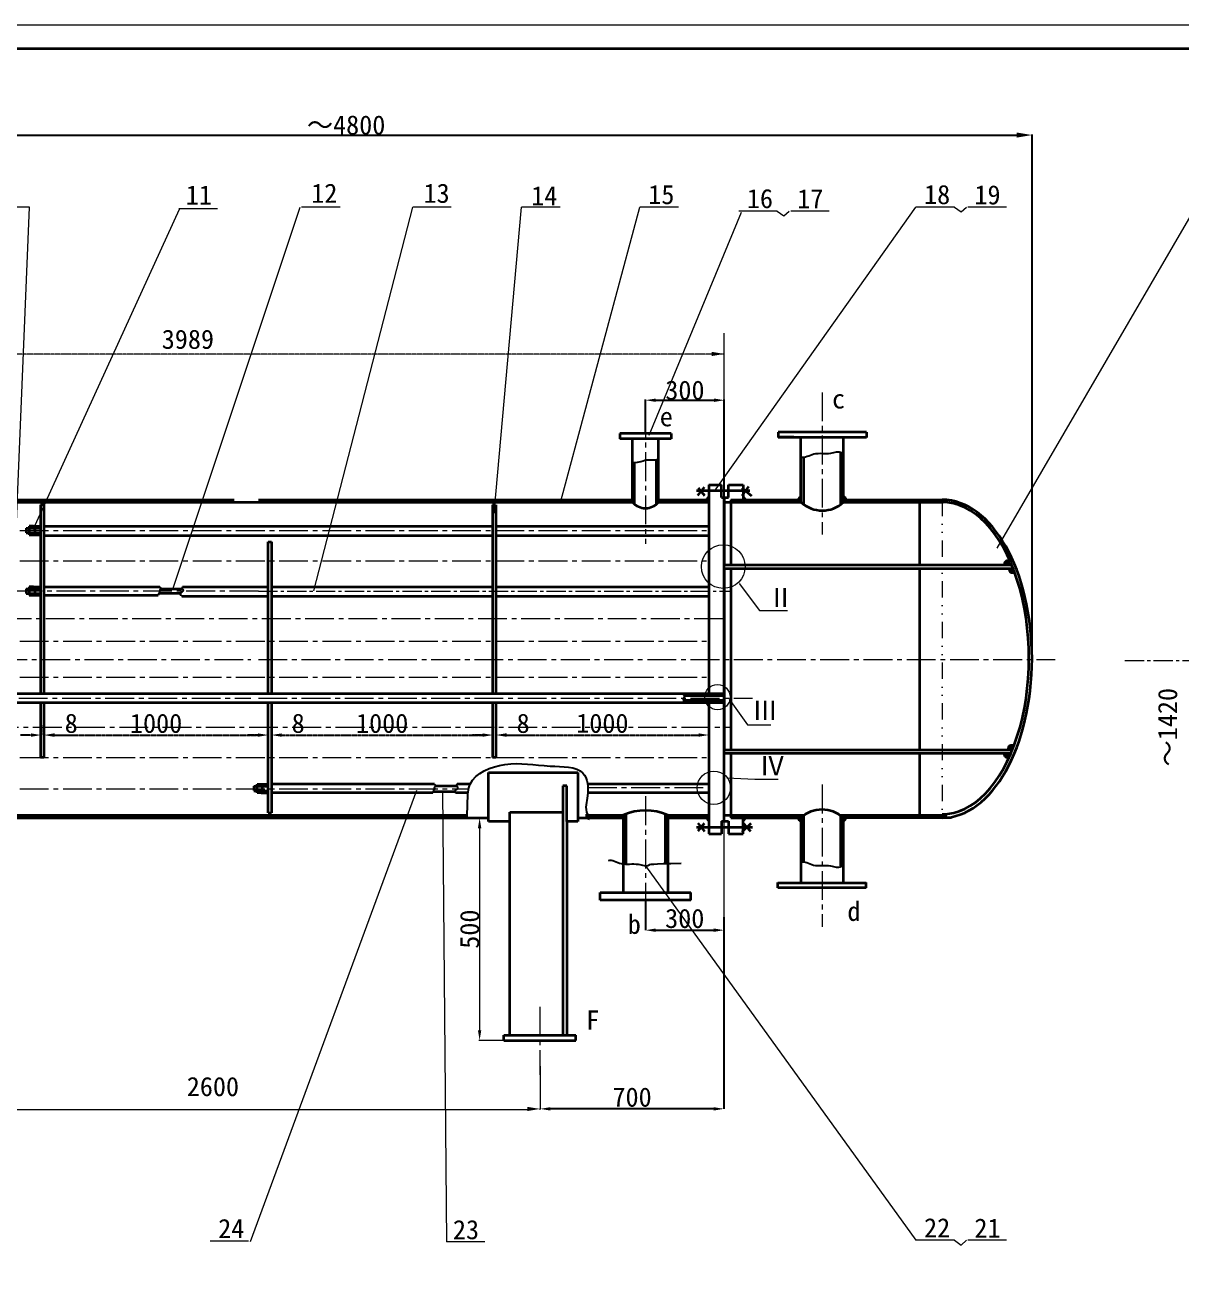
# Model space of a CAD drawing. Extents: x 0 to 12632, y 0 to 8607.
# Drawn here: x 3059 to 7573, y 3757 to 8607 of the extents above; entities that cross this region are included whole.
import ezdxf

# ---------------------------------------------------------------- set-up
doc = ezdxf.new("R2010")
doc.units = 0
doc.header["$MEASUREMENT"] = 0
doc.linetypes.add('CENTER2', pattern=[1.125, 0.75, -0.125, 0.125, -0.125])
doc.linetypes.add('DIVIDE2', pattern=[15.875, 6.35, -3.175, 0, -3.175, 0, -3.175])
doc.layers.get('0').update_dxf_attribs({"linetype": 'CONTINUOUS', "lineweight": 20})
doc.layers.get('DEFPOINTS').update_dxf_attribs({"linetype": 'CONTINUOUS', "lineweight": 20})
for name, color, linetype, lineweight in [('3', 5, 'CONTINUOUS', 20), ('BIAOZHU', 5, 'CONTINUOUS', 20), ('FUZHU', 1, 'CONTINUOUS', 20), ('LUNKUO', 2, 'CONTINUOUS', 35), ('WANGXIAN', 4, 'CONTINUOUS', 20)]:
    doc.layers.add(name, color=color, linetype=linetype, lineweight=lineweight)
doc.styles.get("Standard").update_dxf_attribs({"font": 'SIMFANG.TTF', "height": 75})
doc.dimstyles.new('ISO-25_WS', dxfattribs={"dimscale": 2.006734, "dimtxt": 2.5, "dimasz": 20, "dimexe": 1.25, "dimexo": 0.625, "dimtad": 1, "dimdec": 4, "dimdsep": 46, "dimtxsty": 'Standard', "dimcen": 2.5, "dimadec": 0, "dimazin": 0, "dimtfac": 1, "dimtdec": 4, "dimtmove": 0, "dimatfit": 3, "dimfxl": 1.25, "dimtolj": 1, "dimtzin": 0, "dimarcsym": 0})
doc.dimstyles.get("Standard").update_dxf_attribs({"dimtxt": 0.18, "dimasz": 0.18, "dimexe": 0.18, "dimexo": 0.0625, "dimgap": 0.09, "dimtad": 0, "dimtih": 1, "dimtoh": 1, "dimdec": 4, "dimzin": 0, "dimdsep": 46, "dimtxsty": 'Standard', "dimcen": 0.09, "dimadec": 0, "dimazin": 0, "dimtfac": 1, "dimtdec": 4, "dimtofl": 0, "dimtmove": 0, "dimatfit": 3, "dimfxl": 1, "dimtolj": 1, "dimtzin": 0, "dimarcsym": 0})

# ---------------------------------------------------------------- blocks, each defined once
blk = doc.blocks.new('*D3')
at = {"layer": 'BIAOZHU', "color": 0, "lineweight": -2}
for p, q in [((5482, 5189.7), (5482, 5072.3)), ((5788.5, 5123.8), (5788.5, 5072.3)), ((5522, 5072.5), (5748.5, 5072.5))]:
    blk.add_line(p, q, dxfattribs=at)
at = {"layer": 'BIAOZHU', "color": 0}
for points in [[(5522, 5079.2), (5522, 5065.8), (5482, 5072.5)], [(5748.5, 5079.2), (5748.5, 5065.8), (5788.5, 5072.5)]]:
    blk.add_solid(points, dxfattribs=at)
at = {"layer": 'DEFPOINTS', "color": 0}
for p in [(5482, 5189.7), (5788.5, 5123.9), (5788.5, 5072.5)]:
    blk.add_point(p, dxfattribs=at)
at = {"layer": 'BIAOZHU', "color": 0, "insert": (5635.3, 5118), "char_height": 75, "attachment_point": 5}
blk.add_mtext('\\A1;300', dxfattribs=at)
blk = doc.blocks.new('*D5')
at = {"layer": 'BIAOZHU', "color": 0, "linetype": 'CENTER2', "lineweight": -2}
for p, q in [((3133.6, 5864.9), (3133.6, 5834.1)), ((3173.6, 5834.3), (3969.6, 5834.3)), ((4009.6, 5864.9), (4009.6, 5834.1))]:
    blk.add_line(p, q, dxfattribs=at)
at = {"layer": 'BIAOZHU', "color": 0, "linetype": 'CENTER2'}
for points in [[(3173.6, 5840.9), (3173.6, 5827.6), (3133.6, 5834.3)], [(3969.6, 5840.9), (3969.6, 5827.6), (4009.6, 5834.3)]]:
    blk.add_solid(points, dxfattribs=at)
at = {"layer": 'DEFPOINTS', "color": 0, "linetype": 'CENTER2'}
for p in [(3133.6, 5865), (4009.6, 5865), (4009.6, 5834.3)]:
    blk.add_point(p, dxfattribs=at)
at = {"layer": 'BIAOZHU', "color": 0, "linetype": 'CENTER2', "insert": (3571.6, 5879.8), "char_height": 75, "attachment_point": 5}
blk.add_mtext('\\A1;1000', dxfattribs=at)
blk = doc.blocks.new('*D12')
at = {"layer": 'DEFPOINTS', "color": 0}
for p in [(5788.5, 5072.5), (5070.9, 4374.9), (5070.9, 4372.8)]:
    blk.add_point(p, dxfattribs=at)
at = {"layer": 'WANGXIAN', "color": 0, "lineweight": -2}
for p, q in [((5788.5, 5072.4), (5788.5, 4374.7)), ((5070.9, 4372.9), (5070.9, 4375.1)), ((5748.5, 4374.9), (5110.9, 4374.9))]:
    blk.add_line(p, q, dxfattribs=at)
at = {"layer": 'WANGXIAN', "color": 0}
for points in [[(5110.9, 4381.5), (5110.9, 4368.2), (5070.9, 4374.9)], [(5748.5, 4381.5), (5748.5, 4368.2), (5788.5, 4374.9)]]:
    blk.add_solid(points, dxfattribs=at)
at = {"layer": 'WANGXIAN', "color": 0, "insert": (5429.7, 4420.4), "char_height": 75, "attachment_point": 5}
blk.add_mtext('\\A1;700', dxfattribs=at)
blk = doc.blocks.new('*D15')
at = {"layer": 'DEFPOINTS', "color": 0}
for p in [(6991, 8177), (1635.5, 6129.5), (6991, 6129.5)]:
    blk.add_point(p, dxfattribs=at)
at = {"layer": 'WANGXIAN', "color": 0, "lineweight": -2}
for p, q in [((1635.5, 6130.7), (1635.5, 8179.5)), ((1695.7, 8177), (6930.8, 8177)), ((6991, 6130.7), (6991, 8179.5))]:
    blk.add_line(p, q, dxfattribs=at)
at = {"layer": 'WANGXIAN', "color": 0}
for points in [[(1695.7, 8187), (1695.7, 8167), (1635.5, 8177)], [(6930.8, 8187), (6930.8, 8167), (6991, 8177)]]:
    blk.add_solid(points, dxfattribs=at)
at = {"layer": 'WANGXIAN', "color": 0, "insert": (4313.3, 8215.8), "char_height": 75, "attachment_point": 5}
blk.add_mtext('\\A1;～4800', dxfattribs=at)
blk = doc.blocks.new('*D16')
at = {"layer": 'BIAOZHU', "color": 0, "linetype": 'CENTER2', "lineweight": -2}
for p, q in [((4021.6, 5872.8), (4021.6, 5834.1)), ((3969.6, 5834.3), (3929.6, 5834.3)), ((4009.6, 5834.3), (4009.6, 5834.5)), ((4061.6, 5834.3), (4150.9, 5834.3))]:
    blk.add_line(p, q, dxfattribs=at)
at = {"layer": 'BIAOZHU', "color": 0, "linetype": 'CENTER2'}
for points in [[(3969.6, 5840.9), (3969.6, 5827.6), (4009.6, 5834.3)], [(4061.6, 5840.9), (4061.6, 5827.6), (4021.6, 5834.3)]]:
    blk.add_solid(points, dxfattribs=at)
at = {"layer": 'DEFPOINTS', "color": 0, "linetype": 'CENTER2'}
for p in [(4021.6, 5872.9), (4009.6, 5834.3), (4021.6, 5834.3)]:
    blk.add_point(p, dxfattribs=at)
at = {"layer": 'BIAOZHU', "color": 0, "linetype": 'CENTER2', "insert": (4126.3, 5879.8), "char_height": 75, "attachment_point": 5}
blk.add_mtext('\\A1;8', dxfattribs=at)
blk = doc.blocks.new('*D17')
at = {"layer": 'BIAOZHU', "color": 0, "linetype": 'CENTER2', "lineweight": -2}
for p, q in [((3122.6, 5872.8), (3122.6, 5834.1)), ((3082.6, 5834.3), (3042.6, 5834.3)), ((3135.6, 5834.3), (3135.6, 5834.5)), ((3175.6, 5834.3), (3264.9, 5834.3))]:
    blk.add_line(p, q, dxfattribs=at)
at = {"layer": 'BIAOZHU', "color": 0, "linetype": 'CENTER2'}
for points in [[(3082.6, 5840.9), (3082.6, 5827.6), (3122.6, 5834.3)], [(3175.6, 5840.9), (3175.6, 5827.6), (3135.6, 5834.3)]]:
    blk.add_solid(points, dxfattribs=at)
at = {"layer": 'DEFPOINTS', "color": 0, "linetype": 'CENTER2'}
for p in [(3122.6, 5872.9), (3135.6, 5834.3), (3135.6, 5834.3)]:
    blk.add_point(p, dxfattribs=at)
at = {"layer": 'BIAOZHU', "color": 0, "linetype": 'CENTER2', "insert": (3240.3, 5879.8), "char_height": 75, "attachment_point": 5}
blk.add_mtext('\\A1;8', dxfattribs=at)
blk = doc.blocks.new('*D18')
at = {"layer": 'BIAOZHU', "color": 0, "linetype": 'CENTER2', "lineweight": -2}
for p, q in [((4886.6, 5872.8), (4886.6, 5834.1)), ((4021.6, 5864.9), (4021.6, 5834.1)), ((4061.6, 5834.3), (4846.6, 5834.3))]:
    blk.add_line(p, q, dxfattribs=at)
at = {"layer": 'BIAOZHU', "color": 0, "linetype": 'CENTER2'}
for points in [[(4061.6, 5840.9), (4061.6, 5827.6), (4021.6, 5834.3)], [(4846.6, 5840.9), (4846.6, 5827.6), (4886.6, 5834.3)]]:
    blk.add_solid(points, dxfattribs=at)
at = {"layer": 'DEFPOINTS', "color": 0, "linetype": 'CENTER2'}
for p in [(4886.6, 5872.8), (4021.6, 5865), (4886.6, 5834.3)]:
    blk.add_point(p, dxfattribs=at)
at = {"layer": 'BIAOZHU', "color": 0, "linetype": 'CENTER2', "insert": (4454.1, 5879.8), "char_height": 75, "attachment_point": 5}
blk.add_mtext('\\A1;1000', dxfattribs=at)
blk = doc.blocks.new('*D19')
at = {"color": 0, "linetype": 'ByBlock'}
for p, q in [((4867.6, 5511), (4832, 5511)), ((4834.5, 5470.8), (4834.5, 4682.1)), ((4927.6, 4642), (4832, 4642))]:
    blk.add_line(p, q, dxfattribs=at)
for points in [[(4827.9, 5470.8), (4841.2, 5470.8), (4834.5, 5511)], [(4827.9, 4682.1), (4841.2, 4682.1), (4834.5, 4642)]]:
    blk.add_solid(points, dxfattribs=at)
at = {"layer": 'DEFPOINTS', "color": 0, "linetype": 'ByBlock'}
for p in [(4868.8, 5511), (4834.5, 4642), (4928.9, 4642)]:
    blk.add_point(p, dxfattribs=at)
at = {"color": 0, "linetype": 'ByBlock', "insert": (4795.8, 5076.5), "char_height": 75, "attachment_point": 5, "rotation": 90}
blk.add_mtext('\\A1;500', dxfattribs=at)
blk = doc.blocks.new('*D21')
at = {"layer": '3', "color": 0, "lineweight": -2}
for p, q in [((5482.1, 7013.3), (5482.1, 7144.2)), ((5522.2, 7141.7), (5749.7, 7141.7)), ((5789.8, 6763.2), (5789.8, 7144.2))]:
    blk.add_line(p, q, dxfattribs=at)
at = {"layer": '3', "color": 0}
for points in [[(5522.2, 7148.3), (5522.2, 7135), (5482.1, 7141.7)], [(5749.7, 7148.3), (5749.7, 7135), (5789.8, 7141.7)]]:
    blk.add_solid(points, dxfattribs=at)
at = {"layer": 'DEFPOINTS', "color": 0}
for p in [(5789.8, 7141.7), (5482.1, 7012.1), (5789.8, 6762)]:
    blk.add_point(p, dxfattribs=at)
at = {"layer": '3', "color": 0, "insert": (5636, 7180.4), "char_height": 75, "attachment_point": 5}
blk.add_mtext('\\A1;300', dxfattribs=at)
blk = doc.blocks.new('*D22')
at = {"layer": 'BIAOZHU', "color": 0, "linetype": 'CENTER2', "lineweight": -2}
for p, q in [((4886.6, 5872.8), (4886.6, 5834.1)), ((4846.6, 5834.3), (4806.6, 5834.3)), ((4899.6, 5834.3), (4899.6, 5834.5)), ((4939.6, 5834.3), (5028.9, 5834.3))]:
    blk.add_line(p, q, dxfattribs=at)
at = {"layer": 'BIAOZHU', "color": 0, "linetype": 'CENTER2'}
for points in [[(4846.6, 5840.9), (4846.6, 5827.6), (4886.6, 5834.3)], [(4939.6, 5840.9), (4939.6, 5827.6), (4899.6, 5834.3)]]:
    blk.add_solid(points, dxfattribs=at)
at = {"layer": 'DEFPOINTS', "color": 0, "linetype": 'CENTER2'}
for p in [(4886.6, 5872.9), (4899.6, 5834.3), (4899.6, 5834.3)]:
    blk.add_point(p, dxfattribs=at)
at = {"layer": 'BIAOZHU', "color": 0, "linetype": 'CENTER2', "insert": (5004.3, 5879.8), "char_height": 75, "attachment_point": 5}
blk.add_mtext('\\A1;8', dxfattribs=at)
blk = doc.blocks.new('*D23')
at = {"layer": 'BIAOZHU', "color": 0, "linetype": 'CENTER2', "lineweight": -2}
for p, q in [((5729.8, 5872.9), (5729.8, 5834.3)), ((4897.6, 5865.1), (4897.6, 5834.3)), ((4937.6, 5834.5), (5689.8, 5834.5))]:
    blk.add_line(p, q, dxfattribs=at)
at = {"layer": 'BIAOZHU', "color": 0, "linetype": 'CENTER2'}
for points in [[(4937.6, 5841.1), (4937.6, 5827.8), (4897.6, 5834.5)], [(5689.8, 5841.1), (5689.8, 5827.8), (5729.8, 5834.5)]]:
    blk.add_solid(points, dxfattribs=at)
at = {"layer": 'DEFPOINTS', "color": 0, "linetype": 'CENTER2'}
for p in [(5729.8, 5873), (4897.6, 5865.2), (5729.8, 5834.5)]:
    blk.add_point(p, dxfattribs=at)
at = {"layer": 'BIAOZHU', "color": 0, "linetype": 'CENTER2', "insert": (5313.7, 5880), "char_height": 75, "attachment_point": 5}
blk.add_mtext('\\A1;1000', dxfattribs=at)

msp = doc.modelspace()

# ---------------------------------------------------------------- hatches: boundary and pattern name
at = {"layer": 'BIAOZHU'}
h = msp.add_hatch(dxfattribs=at)
h.set_pattern_fill('ANSI31', color=256, style=0)
h.set_pattern_definition([(135, (7424.05903, 104.98357), (0.0883883476, 0.0883883476), [])])
h.paths.add_polyline_path([(5729.9498, 6763.77353), (5729.9498, 6752.98357), (5719.80864, 6752.98357, -0.0772580735)])
h = msp.add_hatch(dxfattribs=at)
h.set_pattern_fill('ANSI31', color=256, style=0)
h.set_pattern_definition([(45, (4169.12885, 104.98357), (-0.0883883476, 0.0883883476), [])])
h.paths.add_polyline_path([(5863.23807, 6763.77353), (5863.23807, 6752.98357), (5873.37923, 6752.98357, 0.0772580735)])
at = {"layer": 'BIAOZHU', "linetype": 'CENTER2'}
h = msp.add_hatch(dxfattribs=at)
h.set_pattern_fill('ANSI31', color=256, style=0)
h.set_pattern_definition([(45, (524.99939, 104.98357), (-0.0883883476, 0.0883883476), [])])
h.paths.add_polyline_path([(6089.10862, 6764.69741, 0.2647397057), (6078.66296, 6752.98357), (6089.10862, 6752.98357)])
h = msp.add_hatch(dxfattribs=at)
h.set_pattern_fill('ANSI31', color=256, style=0)
h.set_pattern_definition([(135, (11819.65818, 104.98357), (0.0883883476, 0.0883883476), [])])
h.paths.add_polyline_path([(6255.54895, 6764.69741, -0.2647397057), (6265.99461, 6752.98357), (6255.54895, 6752.98357)])
h = msp.add_hatch(dxfattribs=at)
h.set_pattern_fill('ANSI31', color=256, style=0)
h.set_pattern_definition([(315, (516.74475, 12157.87422), (-0.0883883476, -0.0883883476), [])])
edge = h.paths.add_edge_path()
edge.add_spline(control_points=[(6925.15574, 6470.0893), (6918.28645, 6468.68455), (6905.17163, 6466.4122), (6902.05597, 6479.42871), (6900.59333, 6485.87422)], knot_values=[0.4299378379, 0.4299378379, 0.4299378379, 0.4299378379, 18.2816265692, 35.3159379278, 35.3159379278, 35.3159379278, 35.3159379278], degree=3, periodic=0)
edge.add_line((6900.59333, 6485.87422), (6916.08887, 6485.87422))
edge.add_arc((6310.39674, 6127.46778), 703.78842, 29.13208484, 30.61409286, ccw=False)
edge = h.paths.add_edge_path()
edge.add_line((6907.58312, 6499.87422), (6884.43669, 6499.87422))
edge.add_spline(control_points=[(6884.43669, 6499.87422), (6884.72359, 6502.9506), (6885.57094, 6510.60738), (6892.7102, 6514.13888), (6897.06686, 6516.2303)], knot_values=[0.4630061338, 0.4630061338, 0.4630061338, 0.4630061338, 9.2195444573, 22.491475028, 22.491475028, 22.491475028, 22.491475028], degree=3, periodic=0)
edge.add_arc((6310.39674, 6127.46778), 703.78842, 31.94773493, 33.53082307, ccw=False)
h = msp.add_hatch(dxfattribs=at)
h.set_pattern_fill('ANSI31', color=256, style=0)
h.set_pattern_definition([(45, (513.58834, 105.34997), (-0.0883883476, 0.0883883476), [])])
edge = h.paths.add_edge_path()
edge.add_line((6897.43692, 5777.34997), (6912.93246, 5777.34997))
edge.add_arc((6307.24033, 6135.75642), 703.78842, 329.38590714, 330.86791516)
edge.add_spline(control_points=[(6921.99933, 5793.1349), (6915.13004, 5794.53965), (6902.01522, 5796.812), (6898.89956, 5783.79548), (6897.43692, 5777.34997)], knot_values=[0.4299378379, 0.4299378379, 0.4299378379, 0.4299378379, 18.2816265692, 35.3159379278, 35.3159379278, 35.3159379278, 35.3159379278], degree=3, periodic=0)
edge = h.paths.add_edge_path()
edge.add_line((6904.42671, 5763.34997), (6881.28028, 5763.34997))
edge.add_spline(control_points=[(6881.28028, 5763.34997), (6881.56718, 5760.27359), (6882.41452, 5752.61682), (6889.55378, 5749.08531), (6893.91045, 5746.9939)], knot_values=[0.4630061338, 0.4630061338, 0.4630061338, 0.4630061338, 9.2195444573, 22.491475028, 22.491475028, 22.491475028, 22.491475028], degree=3, periodic=0)
edge.add_arc((6307.24033, 6135.75642), 703.78842, 326.46917693, 328.05226507)
at = {"layer": 'BIAOZHU'}
h = msp.add_hatch(dxfattribs=at)
h.set_pattern_fill('ANSI31', color=256, style=0)
h.set_pattern_definition([(225, (7424.05903, 12159.0275), (0.0883883476, -0.0883883476), [])])
h.paths.add_polyline_path([(5729.9498, 5500.23754), (5729.9498, 5511.0275), (5719.80864, 5511.0275, 0.0772580735)])
h = msp.add_hatch(dxfattribs=at)
h.set_pattern_fill('ANSI31', color=256, style=0)
h.set_pattern_definition([(315, (4169.12885, 12159.0275), (-0.0883883476, -0.0883883476), [])])
h.paths.add_polyline_path([(5863.23807, 5500.23754), (5863.23807, 5511.0275), (5873.37923, 5511.0275, -0.0772580735)])
at = {"layer": 'BIAOZHU', "linetype": 'CENTER2'}
h = msp.add_hatch(dxfattribs=at)
h.set_pattern_fill('ANSI31', color=256, style=0)
h.set_pattern_definition([(315, (523.80769, 12158.88959), (-0.0883883476, -0.0883883476), [])])
h.paths.add_polyline_path([(6087.91692, 5499.17575, -0.2647397057), (6077.47126, 5510.88959), (6087.91692, 5510.88959)])
h = msp.add_hatch(dxfattribs=at)
h.set_pattern_fill('ANSI31', color=256, style=0)
h.set_pattern_definition([(225, (11818.46648, 12158.88959), (0.0883883476, -0.0883883476), [])])
h.paths.add_polyline_path([(6254.35726, 5499.17575, 0.2647397057), (6264.80292, 5510.88959), (6254.35726, 5510.88959)])

# ---------------------------------------------------------------- linework, layer by layer
at = {"color": 5, "linetype": 'ByBlock'}
for p, q in [((5789.82879, 6771.04607), (5789.82879, 7403.31737)), ((5070.86815, 4540.92107), (5070.86815, 4372.80357)), ((2832.52331, 4372.98357), (5003.82879, 4372.98357))]:
    msp.add_line(p, q, dxfattribs=at)
for points in [[(5740.25318, 7313.95523), (5740.20037, 7330.62181), (5790.22652, 7322.44694)], [(5020.59114, 4366.1538), (5020.53833, 4382.82038), (5070.56448, 4374.64551)]]:
    msp.add_solid(points, dxfattribs=at)
at = {"layer": '3'}
for p, q in [((3091.42451, 6636.54366), (3663.09531, 7888.25202)), ((3636.32296, 6403.87886), (4133.66869, 7895.91294))]:
    msp.add_line(p, q, dxfattribs=at)
at = {"layer": 'BIAOZHU'}
for p, q in [((3077.35396, 7895.91294), (2926.85395, 7895.91294)), ((3025.35841, 6634.03059), (3077.35396, 7895.91294)), ((3811.34876, 7889.26251), (3660.84874, 7889.26251)), ((4289.62964, 7895.91294), (4139.12962, 7895.91294)), ((4187.59047, 6397.74439), (4573.45999, 7895.91294)), ((4723.96, 7895.91294), (4573.45999, 7895.91294)), ((4891.31103, 6701.14246), (4997.90019, 7895.91294)), ((5148.4002, 7895.91294), (4997.90019, 7895.91294)), ((5151.03896, 6747.97983), (5459.99251, 7895.91294)), ((5610.49253, 7895.91294), (5459.99251, 7895.91294)), ((5496.76381, 7004.94617), (5856.84718, 7876.4298)), ((5751.38581, 6786.92229), (6537.91384, 7895.91294)), ((5996.7011, 7880.15798), (5846.20109, 7880.15798)), ((5996.7011, 7880.15798), (6022.60979, 7861.43558)), ((6022.60979, 7861.43558), (6043.52336, 7880.15798)), ((6199.48431, 7880.15798), (6048.98429, 7880.15798)), ((6688.41385, 7895.91294), (6537.91384, 7895.91294)), ((6688.41385, 7895.91294), (6714.32254, 7877.19053)), ((6714.32254, 7877.19053), (6735.23611, 7895.91294)), ((6891.19706, 7895.91294), (6740.69705, 7895.91294)), ((6854.9882, 6563.7498), (7630.85827, 7895.91294)), ((5847.48813, 6425.92314), (5926.8847, 6320.18013)), ((5926.8847, 6320.18013), (6035.99325, 6320.18013)), ((5809.29357, 5974.87068), (5880.83468, 5874.17613)), ((5880.83468, 5874.17613), (5971.88697, 5874.17613)), ((5799.87791, 5667.80758), (5908.5602, 5662.07732)), ((5908.5602, 5662.07732), (5999.6125, 5662.07732)), ((4588.78707, 5617.39014), (3939.05265, 3855.68483)), ((4689.64945, 5616.55719), (4704.95105, 3855.63382)), ((5788.5255, 5498.83289), (5788.5255, 5043.02551)), ((5482.01402, 5324.17022), (6537.91384, 3861.62195)), ((5003.82879, 4372.98357), (5040.82879, 4372.98357)), ((3932.91346, 3858.78332), (3782.41344, 3858.78332)), ((4855.45106, 3855.63382), (4704.95105, 3855.63382)), ((6688.41385, 3861.62195), (6537.91384, 3861.62195)), ((6688.41385, 3861.62195), (6714.32254, 3842.89955)), ((6714.32254, 3842.89955), (6735.23611, 3861.62195)), ((6891.19706, 3861.62195), (6740.69705, 3861.62195))]:
    msp.add_line(p, q, dxfattribs=at)
at = {"layer": 'BIAOZHU', "linetype": 'CENTER2'}
msp.add_line((5789.82879, 7321.65204), (2164.82879, 7321.65204), dxfattribs=at)
at = {"layer": 'BIAOZHU'}
msp.add_lwpolyline([(0, 8607.27644), (12631.65646, 8607.27644), (12631.65646, 0), (0, 0)], close=True, dxfattribs=at)
for centre, radius in [((5785.73526, 6492.01254), 85.10581), ((5763.04459, 5982.48703), 49.38736), ((5749.09672, 5628.78585), 65.02938)]:
    msp.add_circle(centre, radius, dxfattribs=at)
at = {"layer": 'DEFPOINTS', "color": 0, "linetype": 'ByBlock'}
msp.add_point((7005.82879, 6144.48734), dxfattribs=at)
at = {"layer": 'FUZHU', "color": 6, "linetype": 'CENTER2', "ltscale": 150}
for p, q in [((6172.32879, 7172.31924), (6172.32879, 6616.98357)), ((5482.08383, 7107.3689), (5482.08383, 6580.98357)), ((3970.82879, 6396.73225), (2184.1969, 6396.73225)), ((1605.20513, 6129.48357), (3940.82879, 6129.48357)), ((3970.82879, 6129.48357), (7081.30251, 6129.48357)), ((2191.82879, 5977.98357), (3940.82879, 5977.98357)), ((3970.82879, 5977.98357), (5899.84934, 5977.98357)), ((6172.32879, 5640.98357), (6172.32879, 5084.98357)), ((5482.01402, 5595.20164), (5482.01402, 5101.20164)), ((5069.75897, 4772.98357), (5069.75897, 4507.98357))]:
    msp.add_line(p, q, dxfattribs=at)
at = {"layer": 'FUZHU', "color": 6, "linetype": 'DIVIDE2', "ltscale": 10}
msp.add_line((6640.44074, 6752.98357), (6640.44074, 5510.98357), dxfattribs=at)
at = {"layer": 'FUZHU', "color": 6, "linetype": 'CENTER2', "ltscale": 100}
for p, q in [((3970.82879, 6396.48357), (5816.82879, 6396.48357)), ((7353.20946, 6124.98357), (9251.76986, 6124.98357))]:
    msp.add_line(p, q, dxfattribs=at)
at = {"layer": 'LUNKUO', "color": 4}
for p, q in [((496.71956, 8514.98357), (12502.46956, 8514.98357)), ((5582.83077, 7012.0842), (5381.33688, 7012.0842)), ((5381.33688, 7012.0842), (5381.33688, 6991.0842)), ((5381.33688, 6992.0842), (5582.83077, 6992.0842)), ((5431.54896, 6742.98357), (5431.54896, 6992.0842)), ((5532.6187, 6742.98357), (5532.6187, 6992.0842)), ((5582.83077, 7012.0842), (5582.83077, 6991.0842)), ((6345.2408, 7017.48977), (5999.41677, 7017.48977)), ((5999.41677, 7017.48977), (5999.41677, 6996.48977)), ((6060.82879, 6997.48977), (5999.41677, 6997.48977)), ((5999.41677, 6997.48977), (6345.2408, 6997.48977)), ((6089.10862, 6743.98357), (6089.10862, 6997.48977)), ((6255.54895, 6743.98357), (6255.54895, 6997.48977)), ((6345.2408, 7017.48977), (6345.2408, 6996.48977)), ((5439.24896, 6735.58385), (5439.24896, 6898.49072)), ((5524.9187, 6735.58385), (5524.9187, 6909.32579)), ((6100.10862, 6734.36354), (6100.10862, 6919.44279)), ((6244.54895, 6734.36354), (6244.54895, 6934.98357)), ((5729.82879, 6810.98357), (5729.82879, 5996.98357)), ((5729.82879, 6810.98357), (5778.82879, 6810.98357)), ((5778.82879, 6761.98357), (5778.82879, 6810.98357)), ((5805.82879, 6761.98357), (5805.82879, 6810.98357)), ((5805.82879, 6810.98357), (5862.82879, 6810.98357)), ((5862.82879, 6810.98357), (5862.82879, 6752.98357)), ((2641.65221, 6742.98357), (3970.82879, 6742.98357)), ((2652.65221, 6752.98357), (3703.82879, 6752.98357)), ((3609.14325, 6752.98357), (3876.14325, 6752.98357)), ((3970.82879, 6752.98357), (5431.54896, 6752.98357)), ((3970.82879, 6742.98357), (5431.54896, 6742.98357)), ((5532.6187, 6752.98357), (5729.82879, 6752.98357)), ((5532.6187, 6742.98357), (5729.82879, 6742.98357)), ((5778.82879, 6761.98357), (5805.82879, 6761.98357)), ((5789.82879, 6761.98357), (5789.82879, 6498.98357)), ((5789.82879, 6498.98357), (5789.82879, 6761.98357)), ((5789.82879, 6743.98357), (6089.10862, 6743.98357)), ((5815.82879, 6752.98357), (5815.82879, 6498.98357)), ((5815.82879, 6752.98357), (6089.10862, 6752.98357)), ((6255.54895, 6752.98357), (6644.82879, 6752.98357)), ((6255.54895, 6743.98357), (6643.82879, 6743.98357)), ((6552.82879, 6498.98357), (6552.82879, 6751.98357)), ((3120.72198, 6733.26227), (3120.72198, 5996.98357)), ((3120.72198, 6733.26227), (3133.61615, 6733.26227)), ((3133.61615, 6733.26227), (3133.61615, 5996.98357)), ((4884.73013, 6733.26227), (4884.73013, 5996.98357)), ((4884.73013, 6733.26227), (4896.73013, 6733.26227)), ((4897.6243, 6733.26227), (4897.6243, 5996.98357)), ((3092.52965, 6649.73227), (3076.52965, 6649.73227)), ((3076.52965, 6649.73227), (3076.52965, 6616.73227)), ((3092.52965, 6649.73227), (3120.72198, 6649.73227)), ((3097.68666, 6649.86087), (3097.68666, 6616.63568)), ((3133.61615, 6649.48357), (4884.73013, 6649.48357)), ((4897.6243, 6649.48357), (5729.82879, 6649.48357)), ((3064.52965, 6641.73227), (3120.72198, 6641.73227)), ((3064.52965, 6641.73227), (3064.52965, 6624.13815)), ((3064.52965, 6623.73227), (3120.72198, 6623.73227)), ((3076.52965, 6616.73227), (3120.72198, 6616.73227)), ((3133.61615, 6613.48357), (4884.73013, 6613.48357)), ((4897.6243, 6613.48357), (5729.82879, 6613.48357)), ((4009.64325, 6588.42946), (4021.64325, 6588.42946)), ((4009.64325, 5996.98357), (4009.64325, 6588.42946)), ((4021.64325, 6588.42946), (4021.64325, 5996.98357)), ((5789.82879, 6498.98357), (6911.67273, 6498.98357)), ((5789.82879, 5497.98357), (5789.82879, 6498.98357)), ((5789.82879, 6484.98357), (6917.30338, 6484.98357)), ((5789.82879, 6484.98357), (5789.82879, 5776.98357)), ((5815.82879, 6484.98357), (5815.82879, 5776.98357)), ((6552.82879, 5776.98357), (6552.82879, 6484.98357)), ((3064.52965, 6405.23227), (3120.72198, 6405.23227)), ((3064.52965, 6405.23227), (3064.52965, 6387.63815)), ((3092.52965, 6413.23227), (3076.52965, 6413.23227)), ((3076.52965, 6413.23227), (3076.52965, 6380.23227)), ((3092.52965, 6413.23227), (3120.72198, 6413.23227)), ((3097.68666, 6413.36087), (3097.68666, 6380.13568)), ((3133.61615, 6413.23225), (3586.3724, 6413.23225)), ((3590.14325, 6404.98357), (3674.14325, 6404.98357)), ((3675.14325, 6412.98357), (4009.64325, 6412.98357)), ((4021.64325, 6412.98357), (4884.73013, 6412.98357)), ((4897.6243, 6412.98357), (5729.82879, 6412.98357)), ((3064.52965, 6387.23227), (3120.72198, 6387.23227)), ((3076.52965, 6380.23227), (3120.72198, 6380.23227)), ((3133.61615, 6379.98357), (3577.14325, 6379.98357)), ((3577.14325, 6379.98357), (3580.14325, 6379.98357)), ((3583.14325, 6388.98357), (3667.66402, 6388.98357)), ((3672.14353, 6376.98357), (4009.64325, 6376.98357)), ((4021.64325, 6376.98357), (4884.73013, 6376.98357)), ((4897.6243, 6376.98357), (5729.82879, 6376.98357)), ((2190.82879, 5996.98357), (5789.82879, 5996.98357)), ((5788.82879, 5968.98357), (5630.15299, 5968.98357)), ((5788.82879, 5986.98357), (5632.82879, 5986.98357)), ((2190.82879, 5961.98357), (5789.82879, 5961.98357)), ((3120.72198, 5961.98357), (3120.72198, 5746.77474)), ((3133.61615, 5961.98357), (3133.61615, 5746.77474)), ((4009.64325, 5530.04279), (4009.64325, 5961.98357)), ((4021.64325, 5961.98357), (4021.64325, 5530.04279)), ((4884.73013, 5961.98357), (4884.73013, 5746.77474)), ((4897.6243, 5961.98357), (4897.6243, 5746.77474)), ((5729.82879, 5961.98357), (5729.82879, 5448.98357)), ((5789.82879, 5776.98357), (6914.58725, 5776.98357)), ((3133.72198, 5746.77474), (3120.72198, 5746.77474)), ((4897.73013, 5746.77474), (4884.73013, 5746.77474)), ((5789.82879, 5762.98357), (6908.78938, 5762.98357)), ((5815.82879, 5762.98357), (5815.82879, 5510.98357)), ((6552.82879, 5513.98357), (6552.82879, 5762.98357)), ((4868.82879, 5687.98357), (5217.82879, 5687.98357)), ((4868.82879, 5496.39849), (4868.82879, 5687.98357)), ((5217.82879, 5687.98357), (5217.82879, 5496.98357)), ((3953.58217, 5634.98357), (3953.58217, 5617.98357)), ((3953.58217, 5634.98357), (4009.64325, 5634.98357)), ((3965.58217, 5608.98357), (3965.58217, 5641.98357)), ((3965.58217, 5641.98357), (4009.64325, 5641.98357)), ((3985.66644, 5642.55885), (3985.66644, 5609.33367)), ((4657.91926, 5641.98357), (4021.64325, 5641.98357)), ((4661.82759, 5636.31229), (4745.82759, 5636.31229)), ((4796.94565, 5641.98357), (4746.90148, 5641.98357)), ((5175.3473, 5635.98357), (5158.85621, 5635.98357)), ((5158.85621, 5635.98357), (5158.85621, 4661.98357)), ((5175.3473, 5496.98357), (5175.3473, 5635.98357)), ((5729.82879, 5641.98357), (5256.43726, 5641.98357)), ((3953.58217, 5616.98357), (4009.64325, 5616.98357)), ((3981.58217, 5608.98357), (3965.58217, 5608.98357)), ((3981.58217, 5608.98357), (4009.64325, 5608.98357)), ((4651.89755, 5608.98357), (4021.64325, 5608.98357)), ((4653.59651, 5614.32679), (4738.11727, 5614.32679)), ((4789.38581, 5608.98357), (4740.78125, 5608.98357)), ((5729.82879, 5608.98357), (5257.06484, 5608.98357)), ((4009.64325, 5530.04279), (4021.64325, 5530.04279)), ((4952.57797, 4661.98357), (4953.06493, 5532.98357)), ((4953.06493, 5532.98357), (5158.85621, 5532.98357)), ((2190.82879, 5510.98357), (3970.82879, 5510.98357)), ((2191.82879, 5520.98357), (4785.92119, 5520.98357)), ((3970.82879, 5510.98357), (4868.82879, 5510.98357)), ((4953.04448, 5496.39849), (4868.82879, 5496.39849)), ((5217.82879, 5496.98357), (5175.3473, 5496.98357)), ((5175.51374, 5496.98357), (5175.51374, 4661.98357)), ((5217.82879, 5510.98357), (5394.35153, 5510.98357)), ((5247.76172, 5520.98357), (5394.35153, 5520.98357)), ((5394.35153, 5521.71448), (5394.35153, 5219.40443)), ((5405.35153, 5526.20358), (5405.35153, 5333.73497)), ((5558.67651, 5526.20358), (5558.67651, 5333.73497)), ((5569.67651, 5521.71448), (5569.67651, 5219.40443)), ((5569.67651, 5520.98357), (5729.82879, 5520.98357)), ((5569.67651, 5510.98357), (5729.82879, 5510.98357)), ((5778.82879, 5497.98357), (5805.82879, 5497.98357)), ((5778.82879, 5497.98357), (5778.82879, 5448.98357)), ((5789.82879, 5520.98357), (6100.6744, 5520.98357)), ((5805.82879, 5497.98357), (5805.82879, 5448.98357)), ((5815.82879, 5510.98357), (6089.10862, 5510.98357)), ((5862.82879, 5448.98357), (5862.82879, 5510.98357)), ((6087.91692, 5510.52356), (6087.91692, 5257.49234)), ((6098.91692, 5519.70822), (6098.91692, 5339.52434)), ((6240.17398, 5521.98357), (6658.61016, 5521.98357)), ((6243.35726, 5519.70822), (6243.35726, 5323.98357)), ((6254.35726, 5510.52356), (6254.35726, 5257.49234)), ((6675.74167, 5510.98357), (6255.54895, 5510.98357)), ((5729.82879, 5448.98357), (5778.82879, 5448.98357)), ((5805.82879, 5448.98357), (5862.82879, 5448.98357)), ((5998.22508, 5237.49234), (5998.22508, 5258.49234)), ((5998.22508, 5257.49234), (6344.0491, 5257.49234)), ((6344.0491, 5237.49234), (6344.0491, 5258.49234)), ((5304.65968, 5219.40443), (5659.36835, 5219.40443)), ((5304.65968, 5189.71448), (5304.65968, 5219.40443)), ((5659.36835, 5189.71448), (5659.36835, 5219.40443)), ((6344.0491, 5237.49234), (5998.22508, 5237.49234)), ((5659.36835, 5189.71448), (5304.65968, 5189.71448)), ((4928.88873, 4641.98357), (4928.89992, 4661.98357)), ((4928.89992, 4661.98357), (5209.82879, 4661.98357)), ((5209.82879, 4641.98357), (5209.82879, 4661.98357)), ((4928.88873, 4641.98357), (5209.82879, 4641.98357))]:
    msp.add_line(p, q, dxfattribs=at)
at = {"layer": 'LUNKUO'}
for p, q in [((5685.82879, 6769.98357), (5712.82879, 6801.98357)), ((5687.82879, 6799.98357), (5712.82879, 6769.98357)), ((5883.82879, 6804.98357), (5858.82879, 6767.98357)), ((5858.82879, 6799.98357), (5895.82879, 6767.98357)), ((5205.63838, 6742.98357), (5313.477, 6742.98357)), ((5888.82879, 6787.98357), (5680.82879, 6787.98357)), ((5685.82879, 5490.22355), (5712.82879, 5458.22355)), ((5687.82879, 5460.22355), (5712.82879, 5490.22355)), ((5859.52553, 5456.41946), (5895.19767, 5489.89331)), ((5893.61204, 5457.78802), (5862.87416, 5490.17911)), ((5899.88013, 5473.98357), (5680.82879, 5473.98357))]:
    msp.add_line(p, q, dxfattribs=at)
at = {"layer": 'LUNKUO', "color": 4}
for centre, radius, start, end in [((5482.08383, 6787.86309), 67.58657, 221.60796633, 318.39203367), ((6172.32879, 6832.47269), 121.47395, 226.75758783, 313.24241217), ((5482.01402, 5322.62966), 217.53041, 66.23479444, 113.76520556), ((6171.13709, 5422.03444), 121.47395, 46.75758783, 133.24241217)]:
    msp.add_arc(centre, radius, start, end, dxfattribs=at)
at = {"layer": 'LUNKUO'}
for centre, radius, start, end in [((5759.58614, 6725.75856), 48.20218, 127.93985523, 145.61099863), ((5833.60174, 6725.75856), 48.20218, 34.38900137, 52.06014477), ((6094.17217, 6749.66775), 15.85971, 108.56697757, 167.98861269), ((6250.4854, 6749.66775), 15.85971, 12.01138731, 71.43302243), ((5759.58614, 5538.2525), 48.20218, 214.38900137, 232.06014477), ((5833.60174, 5538.2525), 48.20218, 307.93985523, 325.61099863), ((6092.98047, 5514.20541), 15.85971, 192.01138731, 251.43302243), ((6249.2937, 5514.20541), 15.85971, 288.56697757, 347.98861269)]:
    msp.add_arc(centre, radius, start, end, dxfattribs=at)
at = {"layer": 'LUNKUO', "color": 4}
for centre, major_axis, ratio, start_param, end_param in [((6639.95592, 6131.98357), (0.48483, 621), 0.565292746, 3.1443548225, 6.2831853072), ((6640.44074, 6134.41245), (0, -609.57112), 0.5551964418, 0, 3.1415926536)]:
    msp.add_ellipse(centre, major_axis=major_axis, ratio=ratio, start_param=start_param, end_param=end_param, dxfattribs=at)
at = {"layer": 'LUNKUO', "color": 3, "lineweight": -3}
for points, knots in [([(6089.10862, 6919.89853), (6102.84582, 6915.84203), (6145.92001, 6943.07734), (6195.18771, 6926.27101), (6240.40856, 6946.56689), (6253.02564, 6932.29657), (6255.54895, 6929.80223)], [42.2164741584, 42.2164741584, 42.2164741584, 42.2164741584, 93.2886833596, 160.3558139081, 202.4034059913, 212.5958989211, 212.5958989211, 212.5958989211, 212.5958989211]), ([(5431.54896, 6898.82641), (5461.37895, 6900.22365), (5487.58519, 6914.2748), (5511.83478, 6906.00271), (5530.60102, 6910.44646), (5532.6187, 6910.94256)], [55.7959945693, 55.7959945693, 55.7959945693, 55.7959945693, 93.2886833596, 160.3558139081, 168.430434895, 168.430434895, 168.430434895, 168.430434895]), ([(3586.3724, 6413.23225), (3589.18558, 6410.04012), (3593.35432, 6405.15583), (3584.64829, 6402.6263), (3587.30833, 6395.40974), (3582.41809, 6388.87575), (3580.92751, 6383.04919), (3580.14325, 6379.98357)], [0.2483429357, 0.2483429357, 0.2483429357, 0.2483429357, 9.4018813797, 14.4018813797, 19.4018813797, 27.945885125, 37.4327181055, 37.4327181055, 37.4327181055, 37.4327181055]), ([(3675.14325, 6412.98357), (3673.68029, 6411.63241), (3670.1074, 6408.33259), (3677.51916, 6403.6429), (3677.23459, 6394.2844), (3668.72896, 6392.46238), (3663.97391, 6383.12307), (3670.15885, 6379.85785), (3671.93378, 6377.32873), (3672.14353, 6376.98357)], [0, 0, 0, 0, 5, 12.2111025509, 19.2111025509, 27.813427818, 35.4292009238, 43.4307304835, 44.6476801, 44.6476801, 44.6476801, 44.6476801]), ([(5623.82879, 5996.98357), (5627.8395, 5994.14018), (5633.04267, 5990.4514), (5633.18626, 5981.59985), (5629.21907, 5977.02445), (5629.83883, 5969.82501), (5630.92098, 5965.16837), (5632.09703, 5962.31463), (5632.24013, 5961.98357)], [0, 0, 0, 0, 13.4536240471, 17.4536240471, 25.0693971529, 30.0693971529, 38.3156084042, 39.4058909055, 39.4058909055, 39.4058909055, 39.4058909055]), ([(4785.5388, 5510.98357), (4786.39813, 5533.30131), (4788.06566, 5578.23695), (4789.96236, 5677.07688), (4952.59885, 5739.23077), (5082.32338, 5707.72966), (5253.27459, 5714.90918), (5262.63973, 5601.81949), (5242.45362, 5546.03474), (5262.68338, 5508.03024), (5257.72953, 5503.49335)], [0.8285912396, 0.8285912396, 0.8285912396, 0.8285912396, 68.988306037, 137.9766317016, 298.3386598565, 485.4587555946, 622.4953891059, 725.0830292691, 800.7804349728, 820.9327774002, 820.9327774002, 820.9327774002, 820.9327774002]), ([(4657.91926, 5641.98357), (4661.81125, 5637.48818), (4664.15956, 5633.62703), (4656.33263, 5631.35292), (4658.99267, 5624.13636), (4654.10243, 5617.60237), (4652.61185, 5611.77581), (4651.82759, 5608.71019)], [2.1823930789, 2.1823930789, 2.1823930789, 2.1823930789, 9.4018813797, 14.4018813797, 19.4018813797, 27.945885125, 37.4327181055, 37.4327181055, 37.4327181055, 37.4327181055]), ([(4746.90148, 5641.98357), (4744.61869, 5639.56187), (4742.36415, 5636.69702), (4749.2035, 5632.36952), (4748.91893, 5623.01102), (4740.4133, 5621.189), (4736.26516, 5613.04172), (4739.46954, 5610.13697), (4740.78125, 5608.98357)], [1.4836768014, 1.4836768014, 1.4836768014, 1.4836768014, 5, 12.2111025509, 19.2111025509, 27.813427818, 35.4292009238, 40.3394628721, 40.3394628721, 40.3394628721, 40.3394628721]), ([(5337.25435, 5344.79952), (5350.99155, 5348.85602), (5394.06575, 5321.62071), (5443.33344, 5338.42704), (5488.06943, 5318.34877), (5500.54915, 5331.71647), (5620.97211, 5333.94526)], [42.2164741584, 42.2164741584, 42.2164741584, 42.2164741584, 93.2886833596, 160.3558139081, 202.4034059913, 211.3166683828, 211.3166683828, 211.3166683828, 211.3166683828]), ([(6087.91692, 5339.06861), (6101.65412, 5343.1251), (6144.72832, 5315.8898), (6193.99601, 5332.69612), (6239.21687, 5312.40024), (6251.83394, 5326.67056), (6254.35726, 5329.16491)], [42.2164741584, 42.2164741584, 42.2164741584, 42.2164741584, 93.2886833596, 160.3558139081, 202.4034059913, 212.5958989211, 212.5958989211, 212.5958989211, 212.5958989211])]:
    msp.add_open_spline(points, degree=3, knots=knots, dxfattribs=at)
at = {"layer": 'LUNKUO'}
for points, knots in [([(6884.43669, 6500.98582), (6884.72359, 6504.0622), (6885.57094, 6511.71898), (6892.7102, 6515.25048), (6897.06686, 6517.3419)], [0.4630061338, 0.4630061338, 0.4630061338, 0.4630061338, 9.2195444573, 22.491475028, 22.491475028, 22.491475028, 22.491475028]), ([(6900.59333, 6485.87422), (6902.05597, 6479.42871), (6905.17163, 6466.4122), (6918.28645, 6468.68455), (6925.15574, 6470.0893)], [0.4299378379, 0.4299378379, 0.4299378379, 0.4299378379, 17.4642491966, 35.3159379278, 35.3159379278, 35.3159379278, 35.3159379278]), ([(6897.47969, 5777.53835), (6898.94233, 5783.98386), (6902.05799, 5797.00037), (6915.17281, 5794.72803), (6922.0421, 5793.32328)], [0.4299378379, 0.4299378379, 0.4299378379, 0.4299378379, 17.4642491966, 35.3159379278, 35.3159379278, 35.3159379278, 35.3159379278]), ([(6881.28028, 5763.34997), (6881.56718, 5760.27359), (6882.41452, 5752.61682), (6889.55378, 5749.08531), (6893.91045, 5746.9939)], [0.4630061338, 0.4630061338, 0.4630061338, 0.4630061338, 9.2195444573, 22.491475028, 22.491475028, 22.491475028, 22.491475028])]:
    msp.add_open_spline(points, degree=3, knots=knots, dxfattribs=at)
at = {"layer": 'WANGXIAN', "color": 6, "linetype": 'CENTER2', "ltscale": 150}
for p, q in [((2195.82879, 6632.98357), (5729.82879, 6632.98357)), ((2195.82879, 6514.98357), (5729.82879, 6514.98357)), ((5784.82879, 6287.98357), (2175.64088, 6287.98357)), ((2195.82879, 6200.98357), (5729.82879, 6200.98357)), ((2195.82879, 6060.98357), (5729.82879, 6060.98357)), ((2415.82879, 5864.98357), (5816.82879, 5864.98357)), ((2195.82879, 5746.98357), (5729.82879, 5746.98357)), ((5257.51897, 5628.98357), (5729.82879, 5628.98357)), ((2195.82879, 5623.97291), (4792.66556, 5623.97291))]:
    msp.add_line(p, q, dxfattribs=at)

# ---------------------------------------------------------------- texts
at = {"color": 5, "linetype": 'ByBlock', "char_height": 75, "attachment_point": 5}
for s, insert in [('3989', (3695.6779, 7379.15204)), ('2600', (3793.32879, 4461.48357))]:
    msp.add_mtext(s, dxfattribs=dict(at, insert=insert))
at = {"color": 5, "linetype": 'ByBlock', "insert": (7520.72618, 5864.98357), "char_height": 75, "attachment_point": 5, "rotation": 90}
msp.add_mtext('～1420', dxfattribs=at)
at = {"layer": '3'}
for s, p in [('Ⅱ', (5958.90835, 6333.93031)), ('Ⅲ', (5897.8478, 5893.3113)), ('Ⅳ', (5925.57333, 5677.15709))]:
    msp.add_text(s, height=75, dxfattribs=at).set_placement(p)
at = {"layer": 'BIAOZHU'}
for s, p in [('11', (3687.33399, 7905.73733)), ('12', (4177.26428, 7912.38776)), ('13', (4615.67555, 7912.38776)), ('14', (5036.10053, 7902.18601)), ('15', (5492.9108, 7907.28687)), ('16', (5877.80713, 7891.53192)), ('17', (6074.41657, 7890.37976)), ('18', (6569.51988, 7907.28687)), ('19', (6766.12933, 7906.13471)), ('c', (6210.19717, 7109.40278)), ('e', (5537.68939, 7039.90997)), ('d', (6270.07893, 5108.74822)), ('b', (5413.02737, 5058.22387)), ('24', (3814.01948, 3870.15725)), ('23', (4730.38333, 3865.8556)), ('22', (6569.51988, 3872.99589)), ('21', (6766.12933, 3871.84373))]:
    msp.add_text(s, height=75, dxfattribs=at).set_placement(p)
at = {"layer": 'WANGXIAN', "color": 5, "insert": (5250.49438, 4758.96691), "char_height": 75, "width": 124.3877, "attachment_point": 1}
msp.add_mtext('F', dxfattribs=at)

# ---------------------------------------------------------------- dimensions: what is measured, and where the dimension line sits
at = {"layer": '3'}
dim = msp.add_linear_dim(base=(5789.82879, 7141.65355), p1=(5482.08383, 7012.0842), p2=(5789.82879, 6761.98357), text='300', dimstyle='ISO-25_WS', dxfattribs=at)
dim.commit()
dim.dimension.update_dxf_attribs({"geometry": '*D21', "text_midpoint": (5635.95631, 7180.40776)})
dim = msp.add_linear_dim(base=(4834.5447, 4641.98357), p1=(4868.82879, 5510.98357), p2=(4928.88873, 4641.98357), angle=90, text='500', dimstyle='ISO-25_WS', dxfattribs=at)
dim.commit()
dim.dimension.update_dxf_attribs({"geometry": '*D19', "text_midpoint": (4795.79049, 5076.48357)})
at = {"layer": 'BIAOZHU', "linetype": 'CENTER2'}
for base, p1, p2, text, picture, middle in [((3135.63098, 5834.2775), (3122.63098, 5872.88306), (3135.63098, 5834.2775), '8', '*D17', (3240.2526, 5879.7775)), ((4009.64325, 5834.2775), (3133.61615, 5864.98357), (4009.64325, 5864.98357), '1000', '*D5', (3571.6297, 5879.7775)), ((4021.64325, 5834.2775), (4009.64325, 5834.2775), (4021.64325, 5872.88306), '8', '*D16', (4126.26487, 5879.7775)), ((4886.63913, 5834.2775), (4021.64325, 5864.98357), (4886.63913, 5872.82056), '1000', '*D18', (4454.14119, 5879.7775)), ((4899.63913, 5834.2775), (4886.63913, 5872.88306), (4899.63913, 5834.2775), '8', '*D22', (5004.26075, 5879.7775)), ((5729.82879, 5834.46902), (4897.6243, 5865.17509), (5729.82879, 5873.01207), '1000', '*D23', (5313.72654, 5879.96902))]:
    dim = msp.add_linear_dim(base=base, p1=p1, p2=p2, text=text, dimstyle='Standard', override={"dimtxt": 25, "dimasz": 40, "dimgap": 8, "dimtad": 1, "dimtoh": 0}, dxfattribs=at)
    dim.commit()
    dim.dimension.update_dxf_attribs({"geometry": picture, "text_midpoint": middle})
at = {"layer": 'BIAOZHU'}
dim = msp.add_linear_dim(base=(5788.5255, 5072.48609), p1=(5482.01402, 5189.71448), p2=(5788.5255, 5123.8896), text='300', dimstyle='Standard', override={"dimtxt": 25, "dimasz": 40, "dimgap": 8, "dimtad": 1, "dimtoh": 0}, dxfattribs=at)
dim.commit()
dim.dimension.update_dxf_attribs({"geometry": '*D3', "text_midpoint": (5635.26976, 5117.98609)})
at = {"layer": 'WANGXIAN', "color": 5}
for base, p1, p2, text, dimstyle, override, picture, middle in [((6990.99872, 8177.01263), (1635.50771, 6129.48357), (6990.99872, 6129.48357), '～4800', 'ISO-25_WS', {"dimasz": 30}, '*D15', (4313.25321, 8215.76684)), ((5070.86815, 4374.87757), (5788.5255, 5072.48609), (5070.86815, 4372.80357), '700', 'Standard', {"dimtxt": 25, "dimasz": 40, "dimgap": 8, "dimtad": 1, "dimtoh": 0}, '*D12', (5429.69683, 4420.37757))]:
    dim = msp.add_linear_dim(base=base, p1=p1, p2=p2, text=text, dimstyle=dimstyle, override=override, dxfattribs=at)
    dim.commit()
    dim.dimension.update_dxf_attribs({"geometry": picture, "text_midpoint": middle})

doc.saveas('drawing.dxf')
